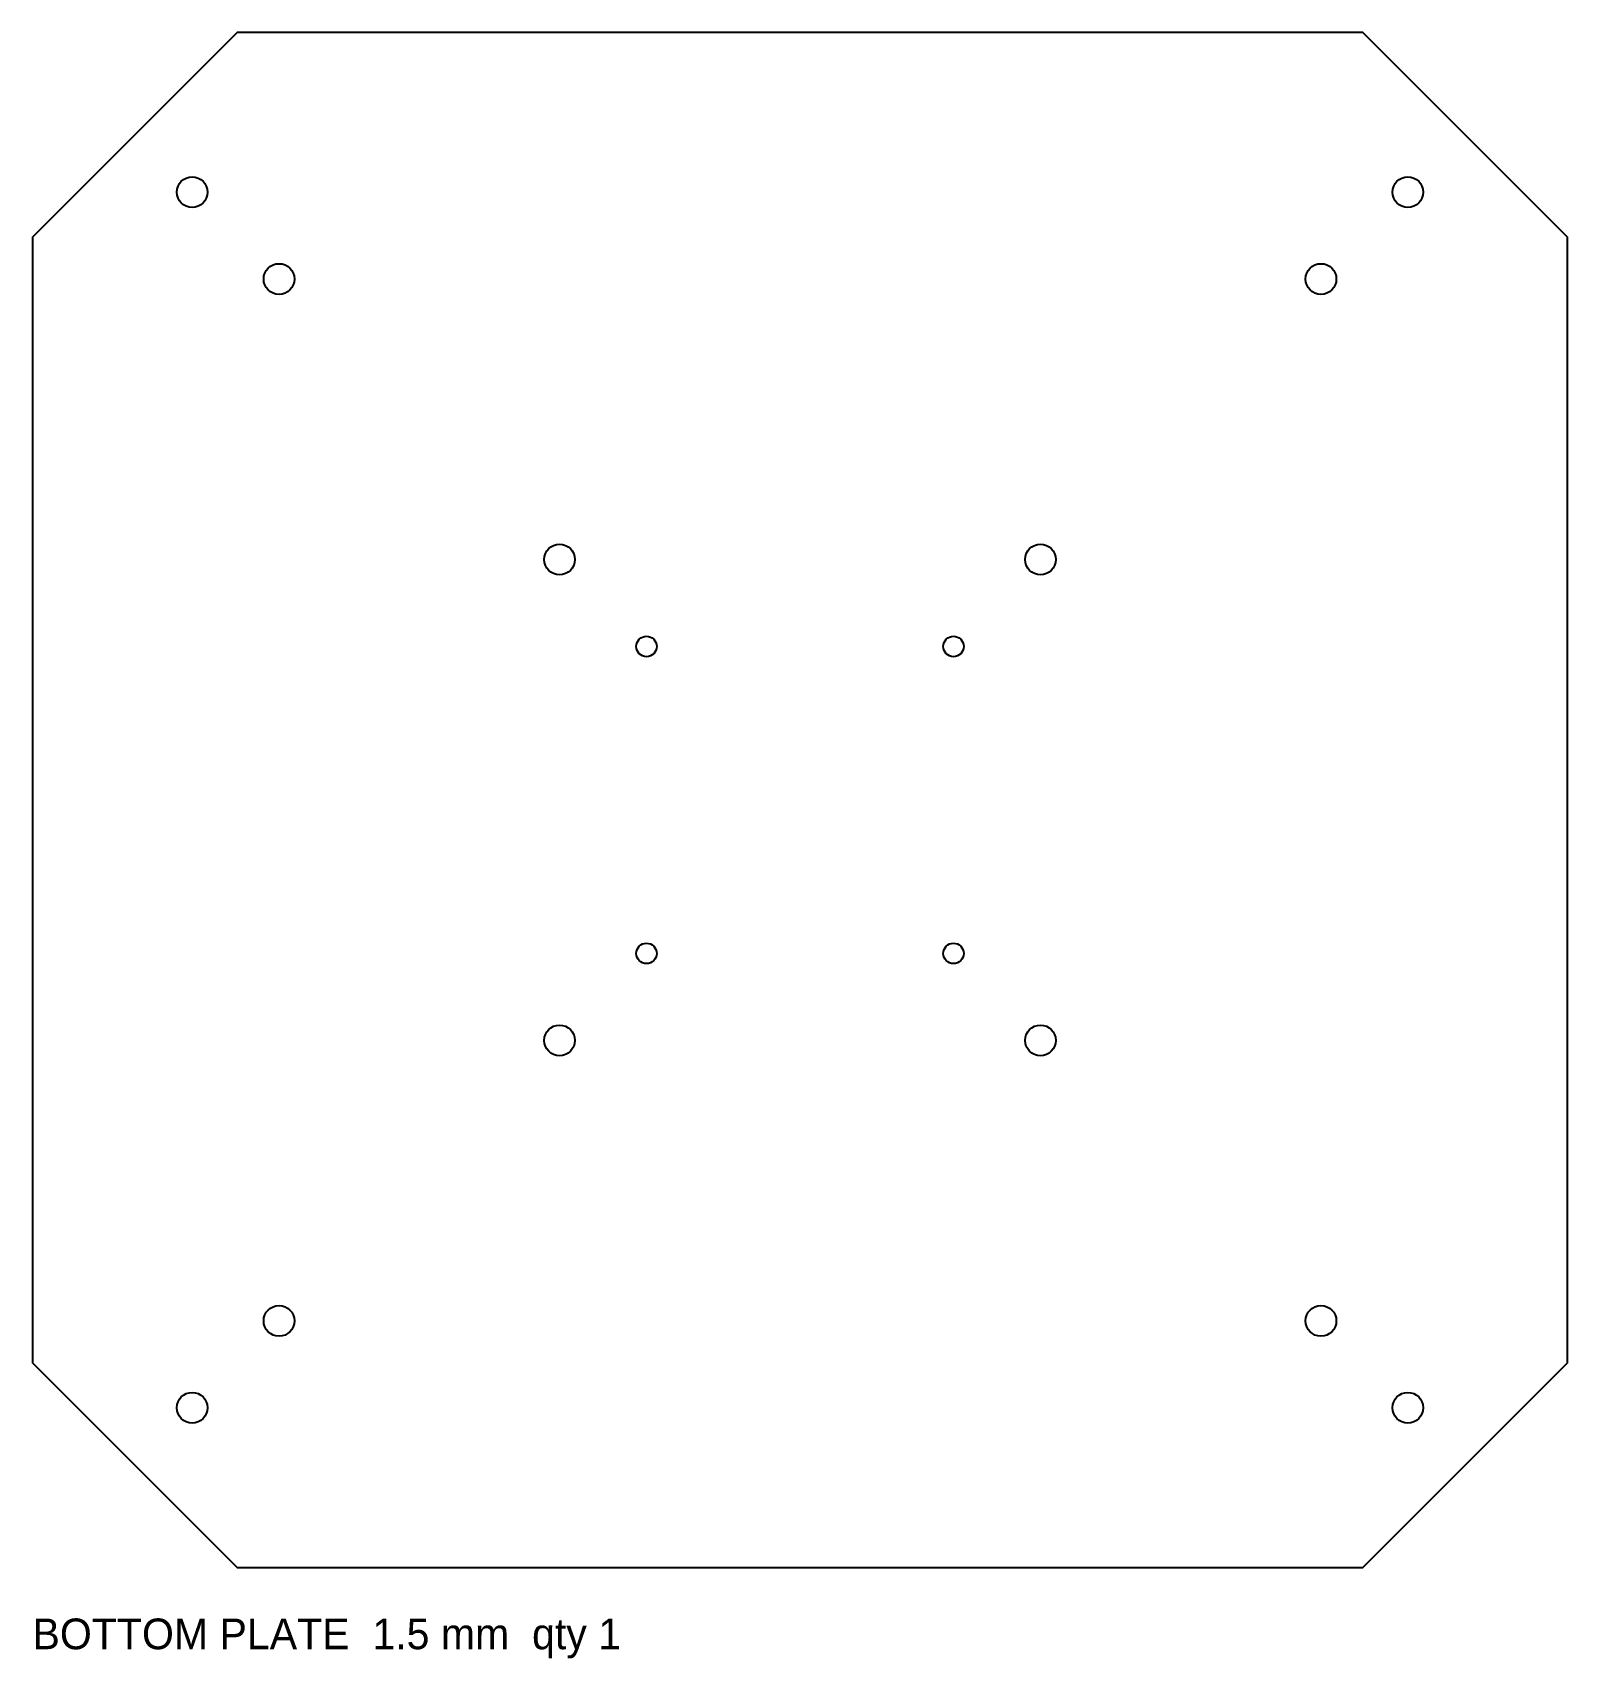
# Model space of a CAD drawing. Header units: millimetres. Extents: x -75 to 75, y -84 to 75.
import ezdxf

# ---------------------------------------------------------------- set-up
doc = ezdxf.new("R2010")
doc.units = ezdxf.units.MM
for name, color, linetype in [('CUT_INNER', 5, 'Continuous'), ('CUT_OUTER', 1, 'Continuous'), ('NOTES', 7, 'Continuous')]:
    doc.layers.add(name, color=color, linetype=linetype)

msp = doc.modelspace()

# ---------------------------------------------------------------- linework, layer by layer
at = {"layer": 'CUT_INNER'}
for centre, radius in [((-59.4, 59.4), 1.5), ((59.4, 59.4), 1.5), ((-50.91, 50.91), 1.5), ((50.91, 50.91), 1.5), ((-23.5, 23.5), 1.5), ((23.5, 23.5), 1.5), ((-15, 15), 1), ((15, 15), 1), ((-15, -15), 1), ((15, -15), 1), ((-23.5, -23.5), 1.5), ((23.5, -23.5), 1.5), ((-50.91, -50.91), 1.5), ((50.91, -50.91), 1.5), ((-59.4, -59.4), 1.5), ((59.4, -59.4), 1.5)]:
    msp.add_circle(centre, radius, dxfattribs=at)
at = {"layer": 'CUT_OUTER'}
msp.add_lwpolyline([(55, -75), (75, -55), (75, 55), (55, 75), (-55, 75), (-75, 55), (-75, -55), (-55, -75)], close=True, dxfattribs=at)

# ---------------------------------------------------------------- texts
at = {"layer": 'NOTES'}
msp.add_text('BOTTOM PLATE  1.5 mm  qty 1', height=3, dxfattribs=at).set_placement((-75, -83))

doc.saveas('drawing.dxf')
